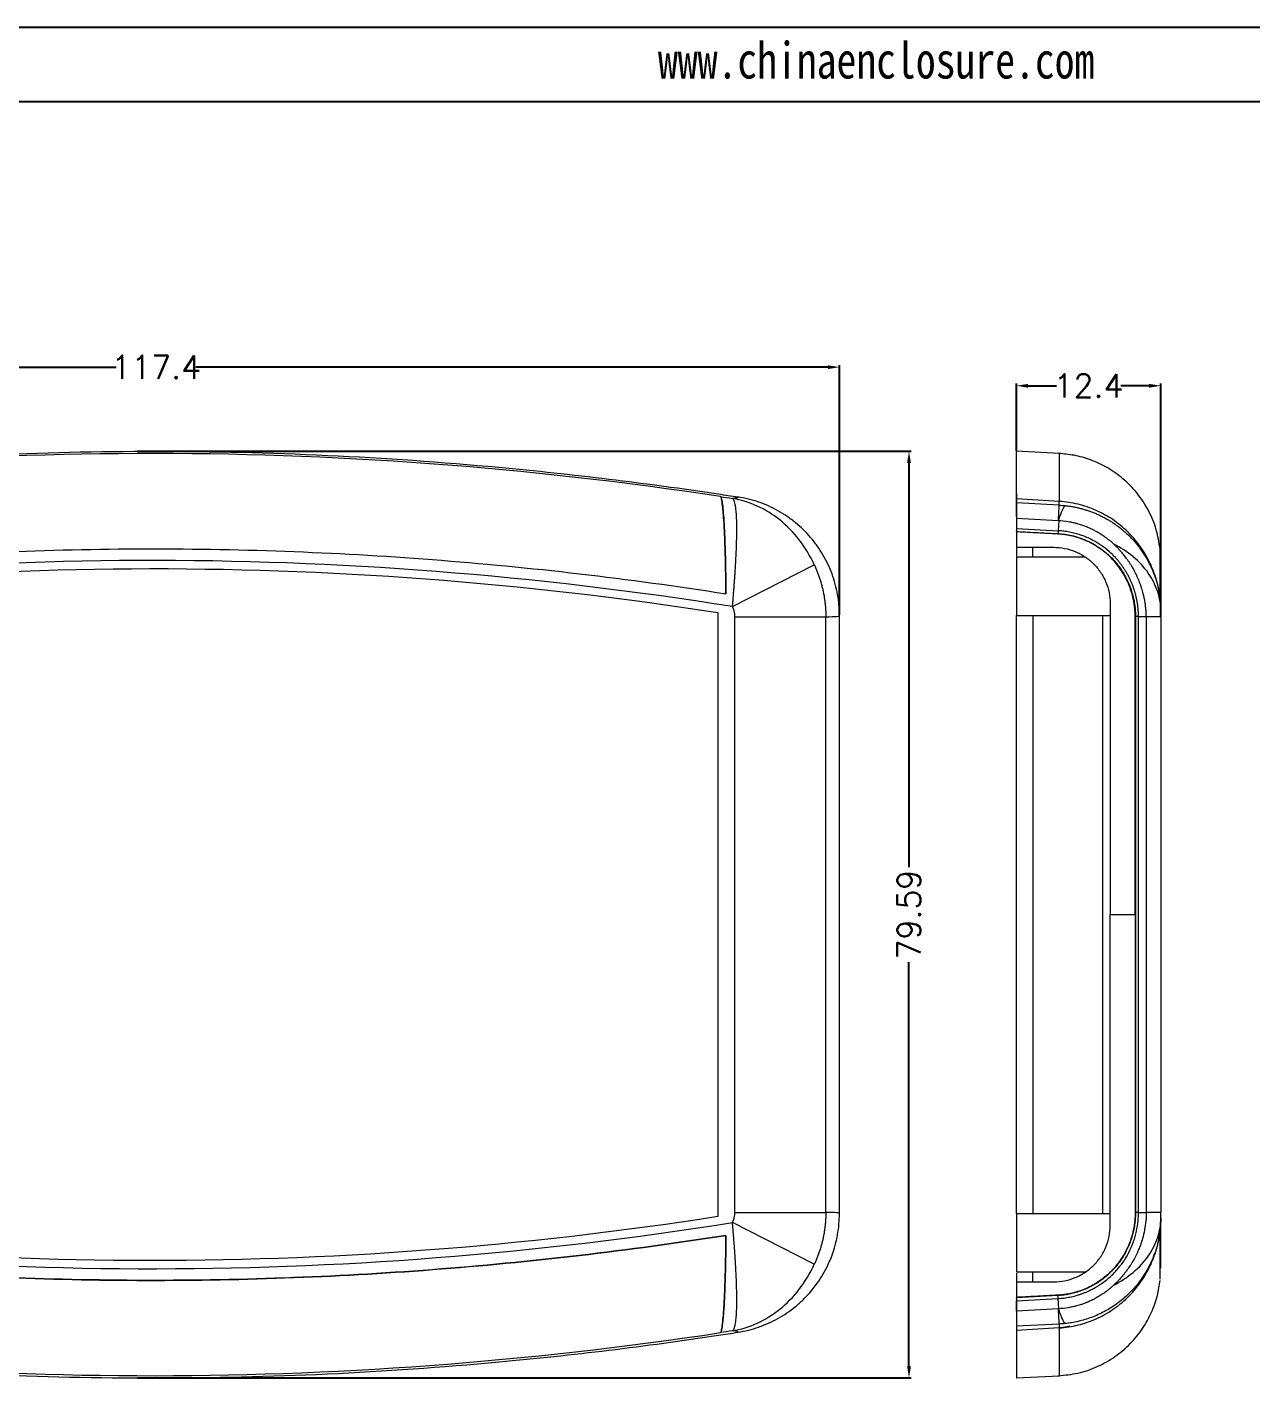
# Model space of a CAD drawing. Header units: inches. Extents: x 2883 to 4028, y 1129 to 1398.
# Drawn here: x 2988.1 to 3093.4, y 1281.7 to 1397.8 of the extents above; entities that cross this region are included whole.
import ezdxf

# ---------------------------------------------------------------- set-up
doc = ezdxf.new("R2010")
doc.units = ezdxf.units.IN
doc.header["$LTSCALE"] = 15
doc.layers.add('文字', color=81, linetype='Continuous')
doc.styles.get("Standard").update_dxf_attribs({"font": 'txt', "bigfont": 'gbcbig.shx'})
doc.styles.add('宋体', font='', dxfattribs={"width": 0.8, "height": 3.5})
doc.styles.get('宋体').set_extended_font_data('SimSun')
doc.dimstyles.new('2.5', dxfattribs={"dimtxt": 2, "dimasz": 1, "dimexe": 0.18, "dimexo": 0.0625, "dimgap": 0.09, "dimtad": 0, "dimdsep": 46, "dimtxsty": 'Standard', "dimcen": 1, "dimclrd": 3, "dimclre": 3, "dimadec": 0, "dimazin": 2, "dimtfac": 1, "dimtofl": 0, "dimtmove": 0, "dimatfit": 3, "dimfxl": 1, "dimtolj": 1, "dimtzin": 0, "dimarcsym": 0})

# ---------------------------------------------------------------- blocks, each defined once
blk = doc.blocks.new('*D268')
at = {"color": 3, "lineweight": -2}
for p, q in [((2940.54, 1354.51), (2940.54, 1368.74)), ((2941.54, 1368.56), (2995.81, 1368.56)), ((3056.94, 1368.56), (3002.66, 1368.56)), ((3057.94, 1347.28), (3057.94, 1368.74))]:
    blk.add_line(p, q, dxfattribs=at)
at = {"color": 3}
for points in [[(2941.54, 1368.72), (2941.54, 1368.39), (2940.54, 1368.56)], [(3056.94, 1368.72), (3056.94, 1368.39), (3057.94, 1368.56)]]:
    blk.add_solid(points, dxfattribs=at)
at = {"layer": 'Defpoints', "color": 0}
for p in [(3057.94, 1368.56), (2940.54, 1354.45), (3057.94, 1347.22)]:
    blk.add_point(p, dxfattribs=at)
at = {"color": 0, "insert": (2999.24, 1368.56), "char_height": 2, "attachment_point": 5}
blk.add_mtext('\\A1;117.4', dxfattribs=at)
blk = doc.blocks.new('*D269')
at = {"color": 3, "lineweight": -2}
for p, q in [((2997.63, 1361.33), (3064.09, 1361.33)), ((3063.91, 1360.33), (3063.91, 1325.62)), ((3063.91, 1282.73), (3063.91, 1317.44)), ((2997.63, 1281.73), (3064.09, 1281.73))]:
    blk.add_line(p, q, dxfattribs=at)
at = {"color": 3}
for points in [[(3063.75, 1360.33), (3064.08, 1360.33), (3063.91, 1361.33)], [(3063.75, 1282.73), (3064.08, 1282.73), (3063.91, 1281.73)]]:
    blk.add_solid(points, dxfattribs=at)
at = {"layer": 'Defpoints', "color": 0}
for p in [(2997.57, 1361.33), (2997.57, 1281.73), (3063.91, 1281.73)]:
    blk.add_point(p, dxfattribs=at)
at = {"color": 0, "insert": (3063.91, 1321.53), "char_height": 2, "attachment_point": 5, "rotation": 90}
blk.add_mtext('\\A1;79.59', dxfattribs=at)
blk = doc.blocks.new('*D270')
at = {"color": 3, "lineweight": -2}
for p, q in [((3073.14, 1361.38), (3073.14, 1367.14)), ((3085.54, 1347.19), (3085.54, 1367.14)), ((3074.14, 1366.96), (3076.58, 1366.96)), ((3084.54, 1366.96), (3082.1, 1366.96))]:
    blk.add_line(p, q, dxfattribs=at)
at = {"color": 3}
for points in [[(3074.14, 1367.12), (3074.14, 1366.79), (3073.14, 1366.96)], [(3084.54, 1367.12), (3084.54, 1366.79), (3085.54, 1366.96)]]:
    blk.add_solid(points, dxfattribs=at)
at = {"layer": 'Defpoints', "color": 0}
for p in [(3085.54, 1366.96), (3073.14, 1361.32), (3085.54, 1347.12)]:
    blk.add_point(p, dxfattribs=at)
at = {"color": 0, "insert": (3079.34, 1366.96), "char_height": 2, "attachment_point": 5}
blk.add_mtext('\\A1;12.4', dxfattribs=at)

msp = doc.modelspace()

# ---------------------------------------------------------------- linework, layer by layer
for p, q in [((2882.911, 1397.774), (3263.365, 1397.774)), ((2892.756, 1391.369), (3256.96, 1391.369))]:
    msp.add_line(p, q)
at = {"color": 7, "linetype": 'Continuous', "lineweight": 15}
for p, q in [((3076.845, 1361.137), (3073.119, 1361.332)), ((3076.823, 1361.115), (3076.823, 1361.112)), ((3073.141, 1357.665), (3073.141, 1357.254)), ((3073.141, 1355.733), (3073.141, 1357.254)), ((3076.823, 1357.028), (3073.141, 1357.254)), ((3076.823, 1356.703), (3073.141, 1356.898)), ((3073.141, 1355.733), (3073.141, 1355.436)), ((3073.141, 1355.585), (3076.754, 1355.393)), ((3073.141, 1355.585), (3073.141, 1354.701)), ((3073.141, 1355.026), (3073.141, 1354.768)), ((3073.141, 1354.701), (3076.723, 1354.511)), ((3073.141, 1354.449), (3076.71, 1354.259)), ((3073.141, 1354.412), (3073.141, 1354.449)), ((3073.141, 1354.412), (3073.141, 1353.081)), ((3076.77, 1355.392), (3076.723, 1354.511)), ((3076.77, 1355.392), (3076.754, 1355.393)), ((3079.055, 1352.231), (3073.141, 1352.231)), ((3073.141, 1352.231), (3073.141, 1349.731)), ((3085.496, 1352.951), (3085.487, 1352.951)), ((3048.749, 1347.985), (3055.776, 1351.573)), ((3073.141, 1349.731), (3073.141, 1347.231)), ((3048.184, 1349.087), (3048.104, 1349.181)), ((3047.487, 1347.475), (3047.487, 1295.587)), ((3048.958, 1295.942), (3048.958, 1347.121)), ((3048.958, 1347.121), (3056.765, 1347.121)), ((3056.765, 1295.942), (3056.765, 1347.121)), ((3057.937, 1295.847), (3057.937, 1347.215)), ((3073.141, 1347.231), (3081.191, 1347.231)), ((3073.141, 1295.831), (3073.141, 1347.231)), ((3074.541, 1347.231), (3074.541, 1295.831)), ((3083.37, 1347.125), (3083.37, 1295.937)), ((3083.628, 1347.125), (3084.299, 1347.125)), ((3083.628, 1295.937), (3083.628, 1347.125)), ((3084.299, 1347.125), (3084.299, 1295.937)), ((3085.541, 1347.125), (3085.541, 1295.937)), ((3081.191, 1321.531), (3083.341, 1321.531)), ((3048.958, 1295.942), (3056.765, 1295.942)), ((3081.191, 1295.831), (3073.141, 1295.831)), ((3073.141, 1295.831), (3073.141, 1293.331)), ((3083.628, 1295.937), (3084.299, 1295.937)), ((3048.184, 1293.975), (3048.104, 1293.881)), ((3055.776, 1291.49), (3048.749, 1295.077)), ((3073.141, 1293.331), (3073.141, 1290.831)), ((3073.141, 1290.831), (3079.056, 1290.831)), ((3073.141, 1289.981), (3073.141, 1288.65)), ((3085.487, 1290.111), (3085.496, 1290.111)), ((3076.71, 1288.803), (3073.141, 1288.613)), ((3073.141, 1288.613), (3073.141, 1288.65)), ((3073.141, 1288.361), (3076.723, 1288.551)), ((3073.141, 1287.477), (3073.141, 1288.361)), ((3076.77, 1287.671), (3076.723, 1288.551)), ((3076.754, 1287.669), (3073.141, 1287.477)), ((3073.141, 1287.626), (3073.141, 1287.329)), ((3073.141, 1287.329), (3073.141, 1285.808)), ((3076.823, 1286.034), (3073.141, 1285.808)), ((3073.119, 1281.73), (3076.845, 1281.925))]:
    msp.add_line(p, q, dxfattribs=at)
at = {"color": 8, "linetype": 'Continuous', "lineweight": 15}
msp.add_line((3080.571, 1295.831), (3080.571, 1347.231), dxfattribs=at)
at = {"color": 7, "linetype": 'Continuous', "lineweight": 15, "flags": 128}
for points in [[(3076.754, 1355.393), (3076.766, 1355.631), (3076.778, 1355.849), (3076.788, 1356.046), (3076.798, 1356.222), (3076.806, 1356.376), (3076.813, 1356.507), (3076.818, 1356.616), (3076.823, 1356.703)], [(3076.823, 1286.359), (3076.818, 1286.446), (3076.813, 1286.555), (3076.806, 1286.687), (3076.798, 1286.841), (3076.788, 1287.016), (3076.778, 1287.213), (3076.766, 1287.431), (3076.754, 1287.669)], [(3076.823, 1286.359), (3074.982, 1286.262), (3073.141, 1286.164)]]:
    msp.add_lwpolyline(points, dxfattribs=at)
at = {"color": 7, "linetype": 'Continuous', "lineweight": 15}
for points, knots in [([(2947.637, 1357.254), (2954.982, 1358.422), (2962.349, 1359.343), (2974.627, 1360.454), (2979.524, 1360.785), (2989.338, 1361.226), (2994.256, 1361.335), (3009.036, 1361.323), (3018.869, 1360.863), (3034.991, 1359.375), (3041.276, 1358.609), (3047.537, 1357.665)], [0.09727704, 0.09727704, 0.09727704, 0.09727704, 0.28260282, 0.28260282, 0.40515184, 0.40515184, 0.52770086, 0.52770086, 0.7727989, 0.7727989, 0.93042382, 0.93042382, 0.93042382, 0.93042382]), ([(3073.141, 1357.254), (3073.141, 1357.632), (3073.141, 1358.388), (3073.141, 1359.308), (3073.141, 1360.069), (3073.141, 1360.655), (3073.141, 1361.061), (3073.141, 1361.294), (3073.141, 1361.31), (3073.141, 1361.316)], [0, 0, 0, 0, 0.14704444, 0.29416442, 0.44151532, 0.58894481, 0.73602985, 0.88319456, 1, 1, 1, 1]), ([(3047.73, 1357.441), (3031.144, 1359.952), (3014.367, 1361.205), (2980.77, 1361.065), (2964.008, 1359.672), (2947.444, 1357.028)], [0, 0, 0, 0, 0.5, 0.5, 1, 1, 1, 1]), ([(3085.48, 1352.952), (3085.393, 1353.504), (3085.213, 1354.644), (3084.528, 1356.264), (3083.558, 1357.748), (3082.344, 1358.991), (3080.98, 1359.952), (3079.551, 1360.615), (3078.137, 1361.02), (3077.201, 1361.102), (3076.753, 1361.142)], [0, 0, 0, 0, 0.1284126, 0.2651787, 0.4015885, 0.5349843, 0.6630281, 0.7839094, 0.896432, 1, 1, 1, 1]), ([(3048.184, 1349.087), (3048.18, 1349.635), (3048.175, 1350.169), (3048.159, 1351.211), (3048.149, 1351.721), (3048.124, 1352.709), (3048.109, 1353.175), (3048.084, 1353.834), (3048.075, 1354.047), (3048.056, 1354.459), (3048.047, 1354.659), (3048.016, 1355.231), (3047.994, 1355.573), (3047.958, 1356.029), (3047.946, 1356.171), (3047.921, 1356.435), (3047.908, 1356.558), (3047.869, 1356.891), (3047.842, 1357.066), (3047.787, 1357.324), (3047.758, 1357.407), (3047.73, 1357.441)], [0, 0, 0, 0, 0.125, 0.125, 0.25, 0.25, 0.375, 0.375, 0.4375, 0.4375, 0.5, 0.5, 0.625, 0.625, 0.6875, 0.6875, 0.75, 0.75, 0.875, 0.875, 1, 1, 1, 1]), ([(3047.777, 1357.308), (3047.788, 1357.283), (3047.826, 1357.193), (3047.887, 1356.771), (3047.96, 1356.057), (3048.025, 1355.113), (3048.081, 1353.967), (3048.127, 1352.659), (3048.161, 1351.207), (3048.178, 1349.995), (3048.182, 1349.276), (3048.184, 1349.087)], [0, 0, 0, 0, 0.0497869, 0.1793905, 0.3053, 0.4347995, 0.5618477, 0.6925013, 0.8209438, 0.9530715, 1, 1, 1, 1]), ([(3049.222, 1357.407), (3049.221, 1357.398), (3049.22, 1357.382), (3049.201, 1357.352), (3049.158, 1357.328), (3049.079, 1357.308), (3048.995, 1357.296), (3048.878, 1357.288), (3048.785, 1357.286), (3048.744, 1357.286)], [0, 0, 0, 0, 0.1254548, 0.2507806, 0.5006956, 0.5931903, 0.7499195, 0.8899007, 1, 1, 1, 1]), ([(3048.749, 1347.985), (3048.757, 1348.086), (3048.775, 1348.288), (3048.8, 1348.592), (3048.826, 1348.899), (3048.85, 1349.209), (3048.875, 1349.52), (3048.899, 1349.833), (3048.922, 1350.146), (3048.944, 1350.46), (3048.965, 1350.773), (3048.986, 1351.085), (3049.031, 1351.812), (3049.09, 1352.955), (3049.127, 1354.282), (3049.118, 1355.482), (3049.066, 1356.264), (3048.99, 1356.747), (3048.928, 1356.991), (3048.864, 1357.146), (3048.803, 1357.24), (3048.762, 1357.271), (3048.744, 1357.286)], [0, 0, 0, 0, 0.0215376, 0.0433295, 0.0653682, 0.0876452, 0.1101515, 0.1328773, 0.155812, 0.1789444, 0.2022627, 0.2257544, 0.2494064, 0.3686741, 0.4982889, 0.6048017, 0.7481697, 0.8142158, 0.8721122, 0.9221402, 0.9646477, 1, 1, 1, 1]), ([(3055.776, 1351.573), (3055.419, 1352.334), (3054.986, 1353.055), (3053.981, 1354.364), (3053.419, 1354.939), (3051.589, 1356.409), (3050.206, 1357.028), (3048.744, 1357.286)], [0, 0, 0, 0, 0.25, 0.25, 0.5, 0.5, 1, 1, 1, 1]), ([(3057.937, 1347.215), (3057.937, 1347.829), (3057.882, 1348.434), (3057.723, 1349.327), (3057.657, 1349.623), (3057.498, 1350.21), (3057.404, 1350.502), (3057.087, 1351.364), (3056.827, 1351.911), (3056.368, 1352.695), (3056.203, 1352.95), (3055.851, 1353.446), (3055.661, 1353.689), (3055.066, 1354.385), (3054.633, 1354.809), (3053.931, 1355.385), (3053.688, 1355.567), (3053.184, 1355.911), (3052.922, 1356.073), (3052.124, 1356.519), (3051.571, 1356.767), (3050.426, 1357.163), (3049.829, 1357.312), (3049.222, 1357.407)], [0, 0, 0, 0, 0.125, 0.125, 0.1875, 0.1875, 0.25, 0.25, 0.375, 0.375, 0.4375, 0.4375, 0.5, 0.5, 0.625, 0.625, 0.6875, 0.6875, 0.75, 0.75, 0.875, 0.875, 1, 1, 1, 1]), ([(3073.141, 1356.898), (3073.141, 1356.798), (3073.141, 1356.636), (3073.141, 1356.194), (3073.141, 1355.917), (3073.141, 1355.585)], [0, 0, 0, 0, 0.5, 0.5, 1, 1, 1, 1]), ([(3076.77, 1355.392), (3076.784, 1355.436), (3076.809, 1355.517), (3076.859, 1355.669), (3076.915, 1355.833), (3076.987, 1356.027), (3077.052, 1356.186), (3077.117, 1356.33), (3077.179, 1356.452), (3077.249, 1356.572), (3077.297, 1356.632), (3077.322, 1356.663)], [0, 0, 0, 0, 0.0688641, 0.125094, 0.2500779, 0.3553807, 0.5000512, 0.5950049, 0.710163, 0.8452975, 1, 1, 1, 1]), ([(3085.487, 1348.66), (3085.428, 1349.208), (3085.322, 1349.742), (3085.022, 1350.786), (3084.827, 1351.296), (3084.346, 1352.285), (3084.066, 1352.752), (3083.589, 1353.412), (3083.42, 1353.625), (3083.064, 1354.038), (3082.875, 1354.238), (3082.284, 1354.811), (3081.862, 1355.154), (3081.188, 1355.611), (3080.957, 1355.753), (3080.48, 1356.018), (3080.234, 1356.142), (3079.483, 1356.476), (3078.969, 1356.652), (3077.915, 1356.911), (3077.372, 1356.994), (3076.823, 1357.028)], [0, 0, 0, 0, 0.125, 0.125, 0.25, 0.25, 0.375, 0.375, 0.4375, 0.4375, 0.5, 0.5, 0.625, 0.625, 0.6875, 0.6875, 0.75, 0.75, 0.875, 0.875, 1, 1, 1, 1]), ([(3077.322, 1356.663), (3077.425, 1356.651), (3077.633, 1356.627), (3077.944, 1356.578), (3078.257, 1356.517), (3078.57, 1356.446), (3078.884, 1356.362), (3079.199, 1356.266), (3079.512, 1356.159), (3079.823, 1356.039), (3080.133, 1355.907), (3080.44, 1355.763), (3080.742, 1355.606), (3081.041, 1355.438), (3081.335, 1355.258), (3081.623, 1355.066), (3081.904, 1354.862), (3082.178, 1354.648), (3082.445, 1354.422), (3082.703, 1354.187), (3082.952, 1353.941), (3083.289, 1353.583), (3083.703, 1353.084), (3084.168, 1352.412), (3084.587, 1351.67), (3084.869, 1351.036), (3085.053, 1350.532), (3085.172, 1350.162), (3085.287, 1349.74), (3085.39, 1349.268), (3085.472, 1348.748), (3085.53, 1348.183), (3085.538, 1347.792), (3085.541, 1347.591)], [0, 0, 0, 0, 0.0231051, 0.046486, 0.0701335, 0.094038, 0.1181887, 0.1425743, 0.1671823, 0.1919997, 0.2170127, 0.2422066, 0.267566, 0.293075, 0.318717, 0.3444749, 0.3703311, 0.3962675, 0.4222657, 0.4483072, 0.474373, 0.5004444, 0.5583956, 0.619418, 0.6832021, 0.7493673, 0.774647, 0.8037305, 0.8364776, 0.8727125, 0.9122212, 0.9547489, 1, 1, 1, 1]), ([(3083.341, 1321.531), (3083.341, 1323.193), (3083.341, 1326.516), (3083.342, 1331.501), (3083.341, 1335.655), (3083.342, 1338.978), (3083.341, 1341.055), (3083.342, 1342.717), (3083.342, 1343.963), (3083.341, 1345.002), (3083.342, 1345.833), (3083.341, 1346.352), (3083.341, 1346.767), (3083.342, 1347.079), (3083.339, 1347.39), (3083.32, 1347.701), (3083.289, 1348.012), (3083.244, 1348.32), (3083.186, 1348.626), (3083.091, 1349.031), (3082.97, 1349.428), (3082.85, 1349.744), (3082.791, 1349.888), (3082.751, 1349.984), (3082.552, 1350.435), (3082.116, 1351.207), (3081.322, 1352.173), (3080.369, 1352.984), (3079.288, 1353.614), (3078.308, 1353.97), (3077.596, 1354.123), (3077.236, 1354.176), (3077.03, 1354.199), (3076.823, 1354.217), (3076.642, 1354.227), (3076.486, 1354.235), (3076.382, 1354.24), (3076.097, 1354.255), (3075.63, 1354.279), (3075.008, 1354.314), (3074.179, 1354.358), (3073.556, 1354.39), (3073.141, 1354.412)], [0, 0, 0, 0, 0.125, 0.25, 0.375, 0.4375, 0.5, 0.53125, 0.5625, 0.59375, 0.609375, 0.625, 0.6328125, 0.640625, 0.6484375, 0.65625, 0.6640625, 0.671875, 0.6796875, 0.6875, 0.703125, 0.7109375, 0.7128906, 0.7148438, 0.71875, 0.75, 0.78125, 0.8125, 0.84375, 0.875, 0.890625, 0.8984375, 0.9023438, 0.90625, 0.9140625, 0.9160156, 0.9179688, 0.921875, 0.9375, 0.953125, 0.96875, 1, 1, 1, 1]), ([(3076.723, 1354.511), (3076.722, 1354.485), (3076.72, 1354.447), (3076.715, 1354.358), (3076.712, 1354.307), (3076.71, 1354.259)], [0, 0, 0, 0, 0.5, 0.5, 1, 1, 1, 1]), ([(3083.628, 1347.125), (3083.627, 1347.218), (3083.625, 1347.405), (3083.608, 1347.685), (3083.582, 1347.964), (3083.544, 1348.241), (3083.497, 1348.517), (3083.439, 1348.79), (3083.372, 1349.061), (3083.294, 1349.329), (3083.207, 1349.594), (3083.11, 1349.856), (3083.003, 1350.113), (3082.888, 1350.367), (3082.763, 1350.616), (3082.629, 1350.86), (3082.486, 1351.098), (3082.335, 1351.332), (3082.175, 1351.559), (3082.006, 1351.78), (3081.83, 1351.994), (3081.585, 1352.268), (3081.191, 1352.661), (3080.618, 1353.132), (3079.99, 1353.538), (3079.429, 1353.829), (3078.829, 1354.086), (3078.216, 1354.28), (3077.601, 1354.411), (3077.142, 1354.479), (3076.856, 1354.501), (3076.723, 1354.511)], [0, 0, 0, 0, 0.0251738, 0.0503188, 0.0754399, 0.1005408, 0.1256244, 0.1506926, 0.1757466, 0.2007874, 0.2258151, 0.2508299, 0.2758317, 0.3008204, 0.325796, 0.3507589, 0.3757097, 0.4006498, 0.4255811, 0.4505063, 0.4754292, 0.5003545, 0.5492706, 0.6249649, 0.6997534, 0.7500954, 0.795013, 0.875234, 0.9226016, 0.9642008, 1, 1, 1, 1]), ([(3076.77, 1355.392), (3077.021, 1355.377), (3077.314, 1355.345), (3077.724, 1355.277), (3077.855, 1355.251), (3078.038, 1355.211), (3078.097, 1355.197), (3078.205, 1355.17), (3078.252, 1355.157), (3078.309, 1355.142)], [0, 0, 0, 0, 0.5, 0.5, 0.75, 0.75, 0.875, 0.875, 1, 1, 1, 1]), ([(3078.309, 1355.142), (3078.373, 1355.124), (3078.462, 1355.099), (3078.599, 1355.058), (3078.663, 1355.038), (3078.783, 1354.998), (3078.84, 1354.978), (3078.947, 1354.939), (3078.993, 1354.921), (3079.048, 1354.9)], [0, 0, 0, 0, 0.25, 0.25, 0.5, 0.5, 0.75, 0.75, 1, 1, 1, 1]), ([(3079.048, 1354.9), (3079.079, 1354.888), (3079.117, 1354.873), (3079.19, 1354.845), (3079.222, 1354.831), (3079.31, 1354.795), (3079.364, 1354.771), (3079.47, 1354.724), (3079.521, 1354.7), (3079.641, 1354.643), (3079.707, 1354.611), (3079.763, 1354.583)], [0, 0, 0, 0, 0.125, 0.125, 0.25, 0.25, 0.5, 0.5, 0.75, 0.75, 1, 1, 1, 1]), ([(3079.763, 1354.583), (3079.8, 1354.564), (3079.83, 1354.548), (3079.892, 1354.515), (3079.985, 1354.465), (3080.205, 1354.339), (3080.39, 1354.224), (3080.619, 1354.073), (3080.723, 1354), (3080.859, 1353.899), (3080.901, 1353.867), (3080.96, 1353.82), (3080.989, 1353.797), (3081.021, 1353.771), (3081.034, 1353.76), (3081.043, 1353.752), (3081.046, 1353.75), (3081.054, 1353.743)], [0, 0, 0, 0, 0.0625, 0.0625, 0.125, 0.25, 0.5, 0.5, 0.75, 0.75, 0.875, 0.875, 0.9375, 0.96875, 0.984375, 0.984375, 1, 1, 1, 1]), ([(3076.71, 1354.259), (3076.786, 1354.254), (3076.945, 1354.244), (3077.194, 1354.217), (3077.462, 1354.178), (3077.748, 1354.125), (3078.227, 1354.013), (3078.754, 1353.843), (3079.318, 1353.597), (3079.855, 1353.321), (3080.434, 1352.949), (3081, 1352.49), (3081.434, 1352.063), (3081.782, 1351.659), (3082.074, 1351.269), (3082.338, 1350.859), (3082.575, 1350.432), (3082.783, 1349.989), (3082.961, 1349.533), (3083.108, 1349.066), (3083.224, 1348.589), (3083.308, 1348.106), (3083.36, 1347.617), (3083.367, 1347.289), (3083.37, 1347.125)], [0, 0, 0, 0, 0.0213282, 0.0445647, 0.0697039, 0.0967357, 0.1256452, 0.2070813, 0.2506998, 0.296973, 0.3754232, 0.4420322, 0.4998742, 0.5451248, 0.5904017, 0.6357221, 0.6810935, 0.7265163, 0.7719871, 0.8175008, 0.8630542, 0.9086481, 0.9542908, 1, 1, 1, 1]), ([(3081.508, 1353.356), (3081.43, 1353.429), (3081.284, 1353.564), (3081.127, 1353.687), (3081.054, 1353.743)], [0, 0, 0, 0, 0.5363125, 1, 1, 1, 1]), ([(3082.161, 1352.678), (3082.111, 1352.733), (3082.004, 1352.849), (3081.852, 1353.01), (3081.685, 1353.183), (3081.573, 1353.292), (3081.508, 1353.356)], [0, 0, 0, 0, 0.2367451, 0.4999252, 0.7076513, 1, 1, 1, 1]), ([(3085.541, 1347.591), (3085.541, 1348.136), (3085.456, 1348.698), (3085.099, 1349.807), (3084.827, 1350.353), (3084.112, 1351.374), (3083.669, 1351.85), (3082.663, 1352.69), (3082.1, 1353.055), (3081.508, 1353.356)], [0, 0, 0, 0, 0.25, 0.25, 0.5, 0.5, 0.75, 0.75, 1, 1, 1, 1]), ([(3048.749, 1347.985), (3031.866, 1350.671), (3014.788, 1352.015), (2980.585, 1351.881), (2963.521, 1350.404), (2946.658, 1347.591)], [0, 0, 0, 0, 0.5, 0.5, 1, 1, 1, 1]), ([(2946.99, 1348.66), (2951.173, 1349.35), (2955.367, 1349.961), (2963.778, 1351.014), (2967.997, 1351.458), (2980.658, 1352.534), (2989.115, 1352.913), (3001.826, 1352.966), (3006.068, 1352.898), (3014.529, 1352.592), (3018.752, 1352.353), (3027.185, 1351.707), (3031.395, 1351.3), (3039.799, 1350.319), (3043.995, 1349.743), (3048.184, 1349.087)], [0, 0, 0, 0, 0.125, 0.125, 0.25, 0.25, 0.5, 0.5, 0.625, 0.625, 0.75, 0.75, 0.875, 0.875, 1, 1, 1, 1]), ([(2946.99, 1348.66), (2951.173, 1349.35), (2955.367, 1349.961), (2963.778, 1351.014), (2967.997, 1351.458), (2980.658, 1352.534), (2989.115, 1352.913), (3001.826, 1352.966), (3006.068, 1352.898), (3014.529, 1352.592), (3018.752, 1352.353), (3027.185, 1351.707), (3031.395, 1351.3), (3039.799, 1350.319), (3043.995, 1349.743), (3048.184, 1349.087)], [0, 0, 0, 0, 0.125, 0.125, 0.25, 0.25, 0.5, 0.5, 0.625, 0.625, 0.75, 0.75, 0.875, 0.875, 1, 1, 1, 1]), ([(3073.141, 1353.031), (3073.141, 1352.956), (3073.141, 1352.748), (3073.141, 1352.487), (3073.141, 1352.322)], [0, 0, 0, 0, 0.3657928, 1, 1, 1, 1]), ([(3074.541, 1352.231), (3074.541, 1352.298), (3074.541, 1352.612), (3074.541, 1352.9), (3074.541, 1353.066), (3074.541, 1353.081)], [0, 0, 0, 0, 0.1978087, 0.9285591, 1, 1, 1, 1]), ([(3076.341, 1353.081), (3076.662, 1353.081), (3076.976, 1353.05), (3077.594, 1352.927), (3077.9, 1352.835), (3078.49, 1352.591), (3078.768, 1352.442), (3079.295, 1352.091), (3079.544, 1351.887), (3079.993, 1351.439), (3080.194, 1351.195), (3080.547, 1350.667), (3080.699, 1350.383), (3080.942, 1349.799), (3081.034, 1349.497), (3081.16, 1348.869), (3081.191, 1348.551), (3081.191, 1348.231)], [0, 0, 0, 0, 0.125, 0.125, 0.25, 0.25, 0.375, 0.375, 0.5, 0.5, 0.625, 0.625, 0.75, 0.75, 0.875, 0.875, 1, 1, 1, 1]), ([(3083.051, 1351.451), (3083.007, 1351.523), (3082.919, 1351.667), (3082.778, 1351.877), (3082.607, 1352.117), (3082.403, 1352.386), (3082.242, 1352.581), (3082.161, 1352.678)], [0, 0, 0, 0, 0.1669188, 0.3335188, 0.4999502, 0.7496647, 1, 1, 1, 1]), ([(3085.487, 1348.685), (3085.487, 1349.152), (3085.487, 1350.094), (3085.487, 1351.185), (3085.487, 1352.041), (3085.487, 1352.615), (3085.487, 1352.92), (3085.487, 1352.92), (3085.487, 1352.919)], [0, 0, 0, 0, 0.1747431, 0.3528633, 0.5308428, 0.708972, 0.8875571, 1, 1, 1, 1]), ([(3085.487, 1348.66), (3085.487, 1349.136), (3085.487, 1350.087), (3085.487, 1351.185), (3085.487, 1352.041), (3085.487, 1352.615), (3085.487, 1352.92), (3085.487, 1352.92), (3085.487, 1352.919)], [0, 0, 0, 0, 0.1774036, 0.354949, 0.5323542, 0.7099086, 0.8879174, 1, 1, 1, 1]), ([(2946.787, 1346.903), (2963.417, 1349.676), (2980.25, 1351.148), (3013.979, 1351.343), (3030.833, 1350.064), (3047.487, 1347.475)], [0, 0, 0, 0, 0.5, 0.5, 1, 1, 1, 1]), ([(3055.776, 1351.573), (3055.821, 1351.474), (3055.911, 1351.276), (3056.035, 1350.974), (3056.151, 1350.667), (3056.257, 1350.356), (3056.354, 1350.041), (3056.44, 1349.723), (3056.517, 1349.402), (3056.583, 1349.078), (3056.64, 1348.753), (3056.686, 1348.427), (3056.721, 1348.1), (3056.747, 1347.773), (3056.762, 1347.447), (3056.764, 1347.229), (3056.765, 1347.121)], [0, 0, 0, 0, 0.0710566, 0.1423374, 0.2138012, 0.2854063, 0.3571109, 0.4288726, 0.5006493, 0.5723986, 0.6440785, 0.7156475, 0.7870642, 0.8582883, 0.9292798, 1, 1, 1, 1]), ([(3083.417, 1350.782), (3083.393, 1350.831), (3083.336, 1350.944), (3083.241, 1351.123), (3083.144, 1351.298), (3083.078, 1351.406), (3083.051, 1351.451)], [0, 0, 0, 0, 0.2121961, 0.5000661, 0.7965447, 1, 1, 1, 1]), ([(3085.541, 1347.591), (3085.541, 1348.09), (3085.541, 1349.087), (3085.541, 1350.224), (3085.541, 1351.1), (3085.541, 1351.666), (3085.541, 1351.944), (3085.541, 1351.922), (3085.541, 1351.914)], [0, 0, 0, 0, 0.1826724, 0.3648181, 0.5470098, 0.7295523, 0.9115847, 1, 1, 1, 1]), ([(3083.721, 1350.09), (3083.689, 1350.168), (3083.627, 1350.325), (3083.525, 1350.555), (3083.453, 1350.707), (3083.417, 1350.782)], [0, 0, 0, 0, 0.334669, 0.6679838, 1, 1, 1, 1]), ([(3084.299, 1347.125), (3084.298, 1347.161), (3084.295, 1347.305), (3084.283, 1347.558), (3084.254, 1347.898), (3084.208, 1348.256), (3084.131, 1348.705), (3084.018, 1349.19), (3083.873, 1349.676), (3083.768, 1349.962), (3083.721, 1350.09)], [0, 0, 0, 0, 0.0357255, 0.1425649, 0.2496521, 0.3731223, 0.499596, 0.698936, 0.8653649, 1, 1, 1, 1]), ([(3048.958, 1347.121), (3048.957, 1347.164), (3048.955, 1347.249), (3048.942, 1347.377), (3048.921, 1347.503), (3048.891, 1347.626), (3048.852, 1347.748), (3048.805, 1347.868), (3048.768, 1347.946), (3048.749, 1347.985)], [0, 0, 0, 0, 0.14383558, 0.28624439, 0.42788163, 0.56941321, 0.71150653, 0.85482116, 1, 1, 1, 1]), ([(3081.191, 1348.231), (3081.191, 1347.119), (3081.191, 1346.006), (3081.191, 1343.781), (3081.191, 1340.444), (3081.191, 1332.656), (3081.191, 1325.981), (3081.191, 1321.531)], [0, 0, 0, 0, 0.125, 0.125, 0.25, 0.5, 1, 1, 1, 1]), ([(3085.541, 1347.125), (3085.541, 1347.173), (3085.541, 1347.221), (3085.541, 1347.313), (3085.541, 1347.354), (3085.541, 1347.468), (3085.541, 1347.531), (3085.541, 1347.591)], [0, 0, 0, 0, 0.25, 0.25, 0.5, 0.5, 1, 1, 1, 1]), ([(3056.765, 1347.121), (3057.196, 1347.119), (3057.495, 1347.127), (3057.773, 1347.151), (3057.837, 1347.162), (3057.898, 1347.18), (3057.913, 1347.186), (3057.927, 1347.197), (3057.931, 1347.2), (3057.936, 1347.207), (3057.936, 1347.211), (3057.937, 1347.215)], [0, 0, 0, 0, 0.5, 0.5, 0.75, 0.75, 0.875, 0.875, 0.9375, 0.9375, 1, 1, 1, 1]), ([(3083.628, 1347.125), (3083.603, 1347.125), (3083.565, 1347.125), (3083.473, 1347.125), (3083.42, 1347.125), (3083.37, 1347.125)], [0, 0, 0, 0, 0.5, 0.5, 1, 1, 1, 1]), ([(3084.299, 1347.125), (3084.703, 1347.125), (3085.016, 1347.125), (3085.435, 1347.125), (3085.542, 1347.125), (3085.541, 1347.125)], [0, 0, 0, 0, 0.5, 0.5, 1, 1, 1, 1]), ([(3083.341, 1321.531), (3083.341, 1319.869), (3083.341, 1316.546), (3083.342, 1311.561), (3083.341, 1307.407), (3083.342, 1304.084), (3083.341, 1302.007), (3083.342, 1300.345), (3083.342, 1299.099), (3083.341, 1298.06), (3083.342, 1297.23), (3083.341, 1296.71), (3083.341, 1296.295), (3083.342, 1295.983), (3083.339, 1295.672), (3083.32, 1295.361), (3083.289, 1295.051), (3083.244, 1294.742), (3083.186, 1294.436), (3083.091, 1294.032), (3082.97, 1293.634), (3082.85, 1293.318), (3082.791, 1293.174), (3082.751, 1293.078), (3082.552, 1292.627), (3082.116, 1291.855), (3081.322, 1290.889), (3080.369, 1290.078), (3079.288, 1289.448), (3078.308, 1289.093), (3077.596, 1288.939), (3077.236, 1288.886), (3077.03, 1288.863), (3076.823, 1288.846), (3076.642, 1288.835), (3076.486, 1288.827), (3076.382, 1288.822), (3076.097, 1288.808), (3075.63, 1288.783), (3075.008, 1288.748), (3074.179, 1288.704), (3073.556, 1288.672), (3073.141, 1288.65)], [0, 0, 0, 0, 0.125, 0.25, 0.375, 0.4375, 0.5, 0.53125, 0.5625, 0.59375, 0.609375, 0.625, 0.6328125, 0.640625, 0.6484375, 0.65625, 0.6640625, 0.671875, 0.6796875, 0.6875, 0.703125, 0.7109375, 0.7128906, 0.7148438, 0.71875, 0.75, 0.78125, 0.8125, 0.84375, 0.875, 0.890625, 0.8984375, 0.9023438, 0.90625, 0.9140625, 0.9160156, 0.9179688, 0.921875, 0.9375, 0.953125, 0.96875, 1, 1, 1, 1]), ([(3081.191, 1294.831), (3081.191, 1295.944), (3081.191, 1297.056), (3081.191, 1299.281), (3081.191, 1302.619), (3081.191, 1310.406), (3081.191, 1317.081), (3081.191, 1321.531)], [0, 0, 0, 0, 0.125, 0.125, 0.25, 0.5, 1, 1, 1, 1]), ([(2946.658, 1295.471), (2963.521, 1292.658), (2980.585, 1291.181), (3014.788, 1291.047), (3031.866, 1292.391), (3048.749, 1295.077)], [0, 0, 0, 0, 0.5, 0.5, 1, 1, 1, 1]), ([(3047.487, 1295.587), (3030.833, 1292.998), (3013.979, 1291.719), (2980.25, 1291.914), (2963.417, 1293.386), (2946.787, 1296.159)], [0, 0, 0, 0, 0.5, 0.5, 1, 1, 1, 1]), ([(3049.222, 1285.656), (3049.829, 1285.75), (3050.418, 1285.897), (3051.276, 1286.193), (3051.558, 1286.304), (3052.113, 1286.552), (3052.387, 1286.69), (3053.189, 1287.138), (3053.689, 1287.48), (3054.392, 1288.055), (3054.618, 1288.257), (3055.053, 1288.683), (3055.263, 1288.908), (3055.859, 1289.604), (3056.21, 1290.098), (3056.67, 1290.882), (3056.812, 1291.15), (3057.073, 1291.701), (3057.192, 1291.985), (3057.509, 1292.843), (3057.667, 1293.427), (3057.881, 1294.62), (3057.937, 1295.233), (3057.937, 1295.847)], [0, 0, 0, 0, 0.125, 0.125, 0.1875, 0.1875, 0.25, 0.25, 0.375, 0.375, 0.4375, 0.4375, 0.5, 0.5, 0.625, 0.625, 0.6875, 0.6875, 0.75, 0.75, 0.875, 0.875, 1, 1, 1, 1]), ([(3056.765, 1295.942), (3056.764, 1295.833), (3056.762, 1295.615), (3056.747, 1295.289), (3056.721, 1294.962), (3056.686, 1294.635), (3056.64, 1294.309), (3056.583, 1293.984), (3056.517, 1293.661), (3056.44, 1293.34), (3056.354, 1293.021), (3056.257, 1292.706), (3056.151, 1292.395), (3056.035, 1292.088), (3055.911, 1291.786), (3055.821, 1291.588), (3055.776, 1291.49)], [0, 0, 0, 0, 0.0707202, 0.1417117, 0.2129358, 0.2843525, 0.3559215, 0.4276014, 0.4993507, 0.5711274, 0.6428891, 0.7145937, 0.7861988, 0.8576626, 0.9289434, 1, 1, 1, 1]), ([(3057.937, 1295.847), (3057.936, 1295.851), (3057.936, 1295.855), (3057.931, 1295.862), (3057.927, 1295.866), (3057.913, 1295.876), (3057.898, 1295.882), (3057.837, 1295.901), (3057.773, 1295.911), (3057.495, 1295.935), (3057.196, 1295.943), (3056.765, 1295.942)], [0, 0, 0, 0, 0.0625, 0.0625, 0.125, 0.125, 0.25, 0.25, 0.5, 0.5, 1, 1, 1, 1]), ([(3083.37, 1295.937), (3083.369, 1295.86), (3083.368, 1295.699), (3083.355, 1295.449), (3083.332, 1295.179), (3083.295, 1294.891), (3083.213, 1294.4), (3083.077, 1293.863), (3082.868, 1293.279), (3082.632, 1292.73), (3082.303, 1292.129), (3081.891, 1291.534), (3081.498, 1291.068), (3081.121, 1290.689), (3080.754, 1290.369), (3080.365, 1290.075), (3079.956, 1289.808), (3079.53, 1289.569), (3079.087, 1289.36), (3078.632, 1289.181), (3078.164, 1289.034), (3077.686, 1288.921), (3077.201, 1288.84), (3076.873, 1288.815), (3076.71, 1288.803)], [0, 0, 0, 0, 0.0215009, 0.0448287, 0.0699775, 0.0969367, 0.1256909, 0.2089947, 0.2507966, 0.2984935, 0.3755018, 0.4415367, 0.4999227, 0.5451775, 0.5904511, 0.6357577, 0.681104, 0.7264921, 0.7719226, 0.8173976, 0.8629237, 0.9085145, 0.9541942, 1, 1, 1, 1]), ([(3076.723, 1288.551), (3076.808, 1288.557), (3076.977, 1288.567), (3077.23, 1288.595), (3077.482, 1288.632), (3077.732, 1288.678), (3077.98, 1288.732), (3078.225, 1288.795), (3078.468, 1288.866), (3078.708, 1288.946), (3078.946, 1289.034), (3079.179, 1289.13), (3079.47, 1289.262), (3079.96, 1289.511), (3080.579, 1289.903), (3081.183, 1290.395), (3081.655, 1290.862), (3082.084, 1291.365), (3082.51, 1291.974), (3082.862, 1292.613), (3083.109, 1293.184), (3083.327, 1293.798), (3083.482, 1294.419), (3083.577, 1295.049), (3083.619, 1295.511), (3083.625, 1295.802), (3083.628, 1295.937)], [0, 0, 0, 0, 0.0228821, 0.0457262, 0.0685382, 0.0913229, 0.1140843, 0.1368255, 0.1595488, 0.182256, 0.2049482, 0.2276261, 0.2502901, 0.2908571, 0.3755134, 0.4469717, 0.5002009, 0.5539769, 0.6247957, 0.699881, 0.7498971, 0.792122, 0.8750959, 0.9218457, 0.9634945, 1, 1, 1, 1]), ([(3085.541, 1295.471), (3085.54, 1295.369), (3085.539, 1295.168), (3085.523, 1294.87), (3085.499, 1294.582), (3085.467, 1294.305), (3085.429, 1294.039), (3085.384, 1293.784), (3085.335, 1293.541), (3085.281, 1293.311), (3085.225, 1293.094), (3085.166, 1292.889), (3085.107, 1292.697), (3085.048, 1292.519), (3084.989, 1292.354), (3084.845, 1291.972), (3084.587, 1291.393), (3084.168, 1290.65), (3083.703, 1289.978), (3083.228, 1289.406), (3082.752, 1288.916), (3082.28, 1288.492), (3081.781, 1288.103), (3081.259, 1287.751), (3080.719, 1287.438), (3080.165, 1287.164), (3079.601, 1286.931), (3079.031, 1286.738), (3078.46, 1286.586), (3077.891, 1286.469), (3077.511, 1286.422), (3077.322, 1286.399)], [0, 0, 0, 0, 0.0229496, 0.0452581, 0.066885, 0.087792, 0.1079434, 0.1273061, 0.1458495, 0.1635456, 0.180369, 0.1962967, 0.2113078, 0.2253838, 0.2385083, 0.2506668, 0.3168322, 0.380618, 0.4416438, 0.4995998, 0.5469939, 0.5943188, 0.6414618, 0.6883129, 0.7347658, 0.78072, 0.8260815, 0.8707638, 0.914689, 0.9577877, 1, 1, 1, 1]), ([(3081.508, 1289.706), (3082.1, 1290.007), (3082.663, 1290.372), (3083.669, 1291.212), (3084.112, 1291.688), (3084.827, 1292.71), (3085.099, 1293.255), (3085.456, 1294.364), (3085.541, 1294.926), (3085.541, 1295.471)], [0, 0, 0, 0, 0.25, 0.25, 0.5, 0.5, 0.75, 0.75, 1, 1, 1, 1]), ([(3083.628, 1295.937), (3083.603, 1295.937), (3083.565, 1295.937), (3083.473, 1295.937), (3083.42, 1295.937), (3083.37, 1295.937)], [0, 0, 0, 0, 0.5, 0.5, 1, 1, 1, 1]), ([(3084.301, 1295.937), (3084.301, 1295.932), (3084.3, 1295.91), (3084.3, 1295.849), (3084.297, 1295.723), (3084.287, 1295.493), (3084.256, 1295.155), (3084.205, 1294.784), (3084.118, 1294.285), (3084.008, 1293.812), (3083.859, 1293.327), (3083.77, 1293.089), (3083.725, 1292.97)], [0, 0, 0, 0, 0.0050317, 0.0224236, 0.0597562, 0.1296115, 0.2497187, 0.3952833, 0.4995681, 0.7493359, 0.8748742, 1, 1, 1, 1]), ([(3085.541, 1295.937), (3085.542, 1295.937), (3085.435, 1295.937), (3085.016, 1295.937), (3084.703, 1295.937), (3084.299, 1295.937)], [0, 0, 0, 0, 0.5, 0.5, 1, 1, 1, 1]), ([(3085.541, 1295.471), (3085.541, 1295.532), (3085.541, 1295.594), (3085.541, 1295.708), (3085.541, 1295.749), (3085.541, 1295.841), (3085.541, 1295.889), (3085.541, 1295.937)], [0, 0, 0, 0, 0.5, 0.5, 0.75, 0.75, 1, 1, 1, 1]), ([(3085.541, 1291.147), (3085.541, 1291.154), (3085.541, 1291.169), (3085.541, 1291.505), (3085.541, 1292.097), (3085.541, 1292.96), (3085.541, 1294.056), (3085.541, 1294.999), (3085.541, 1295.471)], [0, 0, 0, 0, 0.1196968, 0.2955718, 0.4719358, 0.6477, 0.8236087, 1, 1, 1, 1]), ([(3048.184, 1293.975), (3043.995, 1293.319), (3039.796, 1292.743), (3031.376, 1291.76), (3027.154, 1291.352), (3014.484, 1290.383), (3006.024, 1290.077), (2993.313, 1290.132), (2989.072, 1290.237), (2980.614, 1290.615), (2976.393, 1290.89), (2967.966, 1291.607), (2963.76, 1292.05), (2955.363, 1293.102), (2951.173, 1293.712), (2946.99, 1294.402)], [0, 0, 0, 0, 0.125, 0.125, 0.25, 0.25, 0.5, 0.5, 0.625, 0.625, 0.75, 0.75, 0.875, 0.875, 1, 1, 1, 1]), ([(2946.99, 1294.402), (2951.173, 1293.712), (2955.367, 1293.101), (2963.778, 1292.048), (2967.997, 1291.604), (2980.658, 1290.528), (2989.115, 1290.149), (3001.826, 1290.096), (3006.068, 1290.164), (3014.529, 1290.47), (3018.752, 1290.709), (3027.185, 1291.355), (3031.395, 1291.762), (3039.799, 1292.744), (3043.995, 1293.319), (3048.184, 1293.975)], [0, 0, 0, 0, 0.125, 0.125, 0.25, 0.25, 0.5, 0.5, 0.625, 0.625, 0.75, 0.75, 0.875, 0.875, 1, 1, 1, 1]), ([(3047.73, 1285.621), (3047.758, 1285.655), (3047.786, 1285.737), (3047.828, 1285.93), (3047.841, 1286.006), (3047.868, 1286.181), (3047.882, 1286.281), (3047.921, 1286.615), (3047.946, 1286.878), (3047.981, 1287.334), (3047.993, 1287.495), (3048.015, 1287.839), (3048.026, 1288.022), (3048.057, 1288.593), (3048.075, 1289.003), (3048.101, 1289.662), (3048.108, 1289.889), (3048.123, 1290.358), (3048.13, 1290.601), (3048.149, 1291.337), (3048.159, 1291.843), (3048.175, 1292.887), (3048.18, 1293.428), (3048.184, 1293.975)], [0, 0, 0, 0, 0.125, 0.125, 0.1875, 0.1875, 0.25, 0.25, 0.375, 0.375, 0.4375, 0.4375, 0.5, 0.5, 0.625, 0.625, 0.6875, 0.6875, 0.75, 0.75, 0.875, 0.875, 1, 1, 1, 1]), ([(3048.184, 1293.975), (3048.18, 1293.427), (3048.175, 1292.893), (3048.159, 1291.851), (3048.149, 1291.341), (3048.124, 1290.353), (3048.109, 1289.887), (3048.084, 1289.228), (3048.075, 1289.015), (3048.056, 1288.603), (3048.047, 1288.403), (3048.016, 1287.831), (3047.994, 1287.489), (3047.958, 1287.034), (3047.946, 1286.892), (3047.921, 1286.627), (3047.908, 1286.504), (3047.869, 1286.171), (3047.842, 1285.996), (3047.787, 1285.738), (3047.758, 1285.655), (3047.73, 1285.621)], [0, 0, 0, 0, 0.125, 0.125, 0.25, 0.25, 0.375, 0.375, 0.4375, 0.4375, 0.5, 0.5, 0.625, 0.625, 0.6875, 0.6875, 0.75, 0.75, 0.875, 0.875, 1, 1, 1, 1]), ([(3048.744, 1285.776), (3048.755, 1285.784), (3048.779, 1285.801), (3048.815, 1285.842), (3048.854, 1285.901), (3048.893, 1285.984), (3048.933, 1286.097), (3048.972, 1286.244), (3049.009, 1286.434), (3049.07, 1286.857), (3049.118, 1287.58), (3049.127, 1288.78), (3049.09, 1290.107), (3049.027, 1291.332), (3048.969, 1292.234), (3048.93, 1292.808), (3048.887, 1293.383), (3048.843, 1293.954), (3048.797, 1294.518), (3048.764, 1294.892), (3048.749, 1295.077)], [0, 0, 0, 0, 0.0212773, 0.0452972, 0.0721481, 0.1019201, 0.1347016, 0.1705753, 0.2096129, 0.2518689, 0.3952326, 0.5017466, 0.6313564, 0.7506259, 0.7938591, 0.8365177, 0.8785258, 0.9198147, 0.9603237, 1, 1, 1, 1]), ([(3076.341, 1289.981), (3076.662, 1289.981), (3076.976, 1290.013), (3077.594, 1290.135), (3077.9, 1290.227), (3078.49, 1290.471), (3078.768, 1290.62), (3079.295, 1290.971), (3079.544, 1291.175), (3079.993, 1291.623), (3080.194, 1291.867), (3080.547, 1292.395), (3080.699, 1292.679), (3080.942, 1293.263), (3081.034, 1293.565), (3081.16, 1294.193), (3081.191, 1294.511), (3081.191, 1294.831)], [0, 0, 0, 0, 0.125, 0.125, 0.25, 0.25, 0.375, 0.375, 0.5, 0.5, 0.625, 0.625, 0.75, 0.75, 0.875, 0.875, 1, 1, 1, 1]), ([(3076.823, 1286.034), (3077.372, 1286.068), (3077.91, 1286.151), (3078.699, 1286.344), (3078.96, 1286.421), (3079.476, 1286.597), (3079.732, 1286.697), (3080.483, 1287.032), (3080.958, 1287.296), (3081.633, 1287.752), (3081.851, 1287.914), (3082.275, 1288.259), (3082.481, 1288.442), (3083.07, 1289.014), (3083.425, 1289.425), (3083.903, 1290.085), (3084.053, 1290.312), (3084.335, 1290.782), (3084.466, 1291.025), (3084.825, 1291.762), (3085.02, 1292.269), (3085.321, 1293.314), (3085.428, 1293.855), (3085.487, 1294.402)], [0, 0, 0, 0, 0.125, 0.125, 0.1875, 0.1875, 0.25, 0.25, 0.375, 0.375, 0.4375, 0.4375, 0.5, 0.5, 0.625, 0.625, 0.6875, 0.6875, 0.75, 0.75, 0.875, 0.875, 1, 1, 1, 1]), ([(3085.487, 1290.215), (3085.487, 1290.248), (3085.487, 1290.327), (3085.487, 1290.575), (3085.487, 1290.944), (3085.487, 1291.423), (3085.487, 1292.006), (3085.487, 1292.696), (3085.487, 1293.484), (3085.487, 1294.096), (3085.487, 1294.402)], [0, 0, 0, 0, 0.08865991, 0.21841881, 0.34822125, 0.4783272, 0.60847635, 0.73892772, 0.86942162, 1, 1, 1, 1]), ([(3085.487, 1294.402), (3085.487, 1293.929), (3085.487, 1292.983), (3085.487, 1292.034), (3085.487, 1291.626), (3085.487, 1291.49)], [0, 0, 0, 0, 0.3994091, 0.7991376, 1, 1, 1, 1]), ([(3083.725, 1292.97), (3083.695, 1292.897), (3083.633, 1292.746), (3083.531, 1292.515), (3083.456, 1292.36), (3083.417, 1292.28)], [0, 0, 0, 0, 0.3154192, 0.6473171, 1, 1, 1, 1]), ([(3083.054, 1291.609), (3083.011, 1291.538), (3082.88, 1291.322), (3082.673, 1291.027), (3082.453, 1290.742), (3082.296, 1290.544), (3082.201, 1290.433), (3082.161, 1290.385)], [0, 0, 0, 0, 0.1646448, 0.5000675, 0.710256, 0.8757341, 1, 1, 1, 1]), ([(3083.417, 1292.28), (3083.399, 1292.244), (3083.343, 1292.13), (3083.251, 1291.955), (3083.148, 1291.767), (3083.083, 1291.658), (3083.054, 1291.609)], [0, 0, 0, 0, 0.1578079, 0.4999987, 0.7783036, 1, 1, 1, 1]), ([(3048.744, 1285.776), (3050.206, 1286.034), (3051.589, 1286.654), (3053.419, 1288.123), (3053.981, 1288.698), (3054.986, 1290.007), (3055.419, 1290.728), (3055.776, 1291.49)], [0, 0, 0, 0, 0.5, 0.5, 0.75, 0.75, 1, 1, 1, 1]), ([(3073.141, 1290.744), (3073.141, 1290.698), (3073.141, 1290.429), (3073.141, 1290.211), (3073.141, 1290.031)], [0, 0, 0, 0, 0.1711295, 1, 1, 1, 1]), ([(3074.541, 1289.981), (3074.541, 1290.11), (3074.541, 1290.348), (3074.541, 1290.679), (3074.541, 1290.831)], [0, 0, 0, 0, 0.5386899, 1, 1, 1, 1]), ([(3076.753, 1281.92), (3077.315, 1281.976), (3078.454, 1282.088), (3080.099, 1282.657), (3081.624, 1283.51), (3082.945, 1284.63), (3084.007, 1285.934), (3084.778, 1287.341), (3085.28, 1288.74), (3085.417, 1289.674), (3085.481, 1290.111)], [0, 0, 0, 0, 0.1297599, 0.2630706, 0.3975037, 0.530486, 0.6595903, 0.7827793, 0.8985545, 1, 1, 1, 1]), ([(3081.054, 1289.319), (3081.046, 1289.313), (3081.043, 1289.31), (3081.034, 1289.303), (3081.021, 1289.292), (3080.989, 1289.266), (3080.96, 1289.243), (3080.901, 1289.196), (3080.859, 1289.163), (3080.723, 1289.062), (3080.619, 1288.989), (3080.39, 1288.838), (3080.205, 1288.723), (3079.985, 1288.598), (3079.892, 1288.547), (3079.83, 1288.514), (3079.8, 1288.498), (3079.763, 1288.479)], [0, 0, 0, 0, 0.015625, 0.015625, 0.03125, 0.0625, 0.125, 0.125, 0.25, 0.25, 0.5, 0.5, 0.75, 0.875, 0.9375, 0.9375, 1, 1, 1, 1]), ([(3081.508, 1289.706), (3081.472, 1289.672), (3081.4, 1289.603), (3081.277, 1289.495), (3081.161, 1289.401), (3081.082, 1289.34), (3081.054, 1289.319)], [0, 0, 0, 0, 0.2499676, 0.5001164, 0.8226753, 1, 1, 1, 1]), ([(3082.161, 1290.385), (3082.111, 1290.331), (3082.004, 1290.216), (3081.843, 1290.044), (3081.676, 1289.87), (3081.564, 1289.761), (3081.508, 1289.706)], [0, 0, 0, 0, 0.23132336, 0.49990862, 0.74995883, 1, 1, 1, 1]), ([(3073.141, 1288.294), (3073.141, 1288.229), (3073.141, 1288.116), (3073.141, 1288.06), (3073.141, 1288.036)], [0, 0, 0, 0, 0.5701411, 1, 1, 1, 1]), ([(3076.723, 1288.551), (3076.722, 1288.577), (3076.72, 1288.615), (3076.715, 1288.704), (3076.712, 1288.755), (3076.71, 1288.803)], [0, 0, 0, 0, 0.5, 0.5, 1, 1, 1, 1]), ([(3079.048, 1288.162), (3078.993, 1288.141), (3078.947, 1288.123), (3078.84, 1288.084), (3078.783, 1288.065), (3078.663, 1288.025), (3078.599, 1288.004), (3078.462, 1287.963), (3078.373, 1287.938), (3078.309, 1287.92)], [0, 0, 0, 0, 0.25, 0.25, 0.5, 0.5, 0.75, 0.75, 1, 1, 1, 1]), ([(3079.763, 1288.479), (3079.707, 1288.451), (3079.641, 1288.419), (3079.521, 1288.362), (3079.47, 1288.339), (3079.364, 1288.291), (3079.31, 1288.268), (3079.222, 1288.231), (3079.19, 1288.218), (3079.117, 1288.189), (3079.079, 1288.174), (3079.048, 1288.162)], [0, 0, 0, 0, 0.25, 0.25, 0.5, 0.5, 0.75, 0.75, 0.875, 0.875, 1, 1, 1, 1]), ([(3073.141, 1287.477), (3073.141, 1287.145), (3073.141, 1286.866), (3073.141, 1286.425), (3073.141, 1286.264), (3073.141, 1286.164)], [0, 0, 0, 0, 0.5, 0.5, 1, 1, 1, 1]), ([(3078.309, 1287.92), (3078.252, 1287.905), (3078.205, 1287.893), (3078.097, 1287.866), (3078.038, 1287.852), (3077.855, 1287.811), (3077.724, 1287.785), (3077.314, 1287.717), (3077.021, 1287.685), (3076.77, 1287.671)], [0, 0, 0, 0, 0.125, 0.125, 0.25, 0.25, 0.5, 0.5, 1, 1, 1, 1]), ([(3077.322, 1286.399), (3077.309, 1286.414), (3077.284, 1286.444), (3077.246, 1286.499), (3077.21, 1286.557), (3077.176, 1286.618), (3077.144, 1286.679), (3077.114, 1286.74), (3077.087, 1286.799), (3077.043, 1286.899), (3076.987, 1287.035), (3076.915, 1287.23), (3076.86, 1287.39), (3076.81, 1287.542), (3076.785, 1287.622), (3076.77, 1287.671)], [0, 0, 0, 0, 0.0796866, 0.1545715, 0.2245828, 0.2896638, 0.3497707, 0.4048711, 0.4549417, 0.499967, 0.6446326, 0.7499677, 0.8749737, 0.924983, 1, 1, 1, 1]), ([(2947.444, 1286.034), (2964.008, 1283.39), (2980.77, 1281.997), (3014.367, 1281.857), (3031.144, 1283.11), (3047.73, 1285.621)], [0, 0, 0, 0, 0.5, 0.5, 1, 1, 1, 1]), ([(2947.637, 1285.808), (2954.982, 1284.64), (2962.349, 1283.719), (2974.627, 1282.609), (2979.524, 1282.277), (2989.338, 1281.836), (2994.256, 1281.727), (3009.036, 1281.739), (3018.869, 1282.199), (3034.991, 1283.687), (3041.276, 1284.453), (3047.537, 1285.397)], [0.09727704, 0.09727704, 0.09727704, 0.09727704, 0.28260282, 0.28260282, 0.40515184, 0.40515184, 0.52770086, 0.52770086, 0.7727989, 0.7727989, 0.93042382, 0.93042382, 0.93042382, 0.93042382]), ([(3073.141, 1285.808), (3073.141, 1285.43), (3073.141, 1284.674), (3073.141, 1283.754), (3073.141, 1282.993), (3073.141, 1282.407), (3073.141, 1282.001), (3073.141, 1281.768), (3073.141, 1281.753), (3073.141, 1281.746)], [0, 0, 0, 0, 0.1470444, 0.2941644, 0.4415153, 0.5889448, 0.7360299, 0.8831946, 1, 1, 1, 1]), ([(3077.734, 1286.168), (3077.56, 1286.128), (3077.259, 1286.06), (3076.952, 1286.042), (3076.823, 1286.034)], [0, 0, 0, 0, 0.5804287, 1, 1, 1, 1]), ([(3049.222, 1285.656), (3049.221, 1285.664), (3049.219, 1285.682), (3049.202, 1285.705), (3049.174, 1285.724), (3049.132, 1285.742), (3049.07, 1285.756), (3048.983, 1285.767), (3048.877, 1285.775), (3048.788, 1285.776), (3048.744, 1285.776)], [0, 0, 0, 0, 0.1384088, 0.2679333, 0.3886638, 0.5007115, 0.6325229, 0.7594496, 0.88182, 1, 1, 1, 1])]:
    msp.add_open_spline(points, degree=3, knots=knots, dxfattribs=at)
at = {"color": 8, "linetype": 'Continuous', "lineweight": 15}
for points, knots in [([(3076.823, 1361.112), (3076.823, 1361.105), (3076.823, 1361.086), (3076.823, 1360.665), (3076.823, 1359.845), (3076.823, 1358.668), (3076.823, 1357.575), (3076.823, 1357.028)], [0, 0, 0, 0, 0.1377588, 0.3534236, 0.5689917, 0.7845055, 1, 1, 1, 1]), ([(3076.823, 1286.034), (3076.823, 1285.566), (3076.823, 1284.629), (3076.823, 1283.559), (3076.823, 1282.733), (3076.823, 1282.198), (3076.823, 1281.934), (3076.823, 1281.953), (3076.823, 1281.959)], [0, 0, 0, 0, 0.18284392, 0.36569816, 0.54858333, 0.73152353, 0.91454656, 1, 1, 1, 1])]:
    msp.add_open_spline(points, degree=3, knots=knots, dxfattribs=at)
at = {"color": 7, "linetype": 'Continuous', "lineweight": 15}
for points in [[(3047.537, 1357.665), (3048.099, 1357.58), (3048.661, 1357.494), (3049.222, 1357.407)], [(3047.73, 1357.441), (3048.068, 1357.39), (3048.406, 1357.338), (3048.744, 1357.286)], [(3073.141, 1357.254), (3073.141, 1357.138), (3073.141, 1357.019), (3073.141, 1356.898)], [(3076.823, 1356.703), (3076.823, 1356.813), (3076.823, 1356.922), (3076.823, 1357.028)], [(3076.823, 1356.703), (3076.988, 1356.694), (3077.155, 1356.681), (3077.322, 1356.663)], [(3073.141, 1355.436), (3073.141, 1355.303), (3073.141, 1355.166), (3073.141, 1355.026)], [(3073.141, 1354.701), (3073.141, 1354.647), (3073.141, 1354.55), (3073.141, 1354.449)], [(3073.141, 1353.081), (3074.208, 1353.081), (3075.275, 1353.081), (3076.341, 1353.081)], [(3048.749, 1295.077), (3048.884, 1295.341), (3048.958, 1295.639), (3048.958, 1295.942)], [(3073.141, 1289.981), (3074.208, 1289.981), (3075.275, 1289.981), (3076.341, 1289.981)], [(3073.141, 1288.613), (3073.141, 1288.513), (3073.141, 1288.415), (3073.141, 1288.361)], [(3073.141, 1288.036), (3073.141, 1287.896), (3073.141, 1287.759), (3073.141, 1287.626)], [(3076.77, 1287.671), (3076.764, 1287.67), (3076.759, 1287.669), (3076.754, 1287.669)], [(3073.141, 1286.164), (3073.141, 1286.043), (3073.141, 1285.924), (3073.141, 1285.808)], [(3077.322, 1286.399), (3077.155, 1286.381), (3076.988, 1286.368), (3076.823, 1286.359)], [(3076.823, 1286.359), (3076.823, 1286.249), (3076.823, 1286.141), (3076.823, 1286.034)], [(3047.537, 1285.397), (3048.099, 1285.482), (3048.661, 1285.568), (3049.222, 1285.656)], [(3048.744, 1285.776), (3048.406, 1285.724), (3048.068, 1285.673), (3047.73, 1285.621)]]:
    msp.add_open_spline(points, degree=3, dxfattribs=at)

# ---------------------------------------------------------------- texts
at = {"layer": '文字', "color": 0, "insert": (3042.348, 1396.483), "char_height": 3.1313, "width": 55.01397, "attachment_point": 1, "style": '宋体'}
msp.add_mtext('www.chinaenclosure.com', dxfattribs=at)

# ---------------------------------------------------------------- dimensions: what is measured, and where the dimension line sits
for base, p1, p2, picture, middle in [((3057.937, 1368.556), (2940.537, 1354.449), (3057.937, 1347.215), '*D268', (2999.237, 1368.556)), ((3085.541, 1366.957), (3073.141, 1361.316), (3085.541, 1347.125), '*D270', (3079.341, 1366.957))]:
    dim = msp.add_linear_dim(base=base, p1=p1, p2=p2, dimstyle='2.5')
    dim.commit()
    dim.dimension.update_dxf_attribs({"geometry": picture, "text_midpoint": middle})
dim = msp.add_linear_dim(base=(3063.914, 1281.734), p1=(2997.571, 1361.328), p2=(2997.571, 1281.734), angle=90, dimstyle='2.5')
dim.commit()
dim.dimension.update_dxf_attribs({"geometry": '*D269', "text_midpoint": (3063.914, 1321.531)})

doc.saveas('drawing.dxf')
